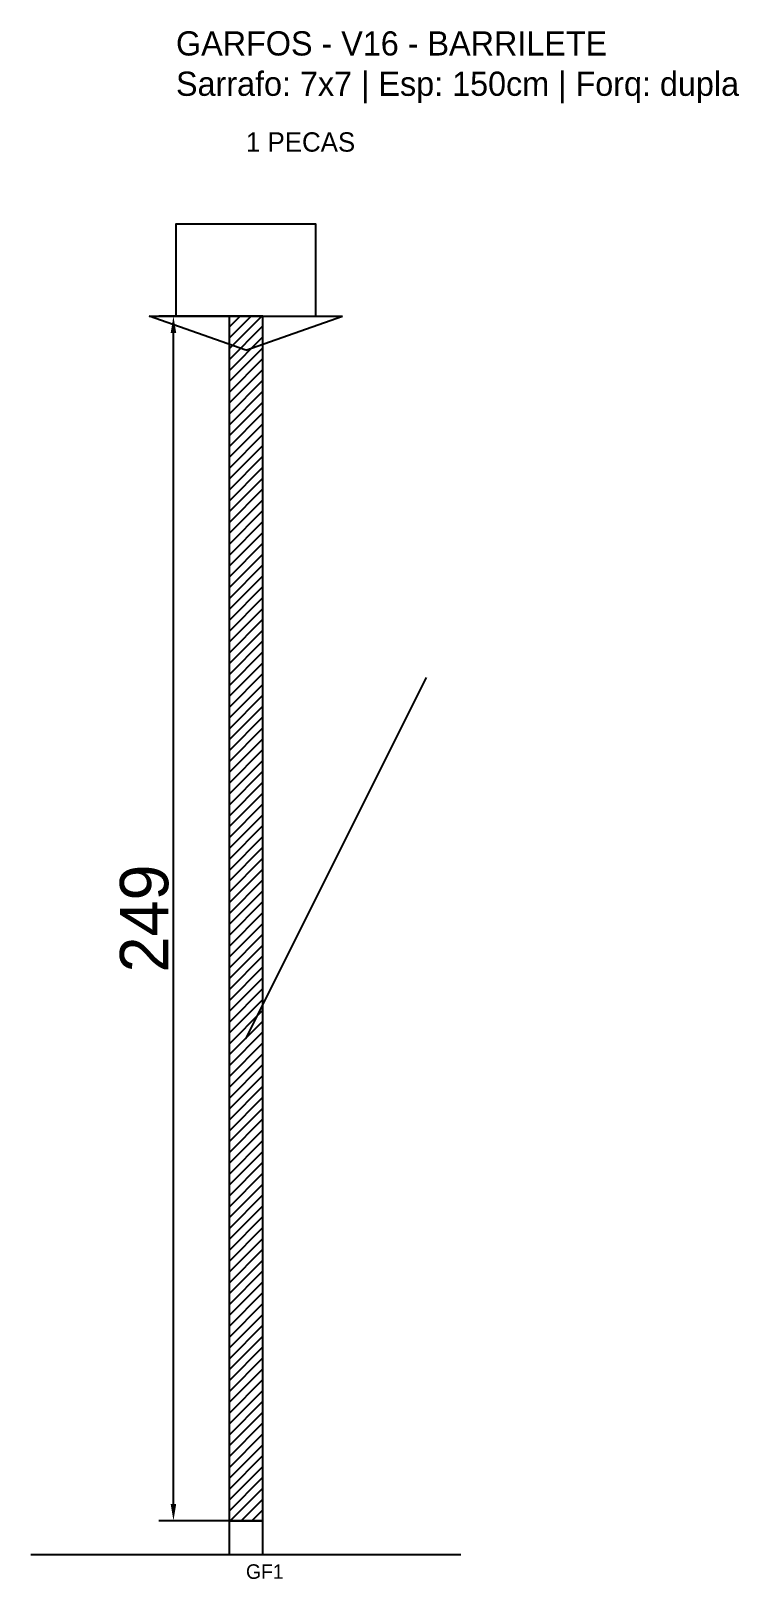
# Model space of a CAD drawing. Header units: metres. Extents: x -30 to 116, y -12 to 308.
import ezdxf

# ---------------------------------------------------------------- set-up
doc = ezdxf.new("R2010")
doc.units = ezdxf.units.M
for name, color, linetype in [('BARRA_ANCORAGEM', 1, 'Continuous'), ('COTA', 241, 'Continuous'), ('GARFOS OK', 3, 'Continuous'), ('NOME DA VIGA', 6, 'Continuous'), ('SARR_7x7', 40, 'Continuous'), ('VIGAS', 3, 'Continuous')]:
    doc.layers.add(name, color=color, linetype=linetype)
doc.dimstyles.new('EZ DXF', dxfattribs={"dimtxt": 10, "dimasz": 3.5, "dimexe": 3, "dimexo": 1.5, "dimgap": 1, "dimtad": 1, "dimdec": 1, "dimdsep": 46, "dimcen": 2.5, "dimazin": 3, "dimtfac": 1, "dimtmove": 0, "dimatfit": 3})

msp = doc.modelspace()

# ---------------------------------------------------------------- hatches: boundary and pattern name
at = {"layer": 'COTA'}
h = msp.add_hatch(dxfattribs=at)
h.set_pattern_fill('ANSI31', scale=0.5)
h.paths.add_polyline_path([(10.97, 0), (17.97, 0), (17.97, 249), (10.97, 249)])

# ---------------------------------------------------------------- linework, layer by layer
at = {"layer": 'BARRA_ANCORAGEM'}
msp.add_line((14.47, 99.6), (51.82, 174.3), dxfattribs=at)
at = {"layer": 'GARFOS OK'}
for p, q in [((14.47, 242), (-5.53, 249)), ((-5.53, 249), (34.47, 249)), ((14.47, 242), (34.47, 249))]:
    msp.add_line(p, q, dxfattribs=at)
at = {"layer": 'GARFOS OK', "linetype": 'CONTINUOUS'}
msp.add_line((-30, -7), (58.93, -7), dxfattribs=at)
at = {"layer": 'GARFOS OK'}
msp.add_lwpolyline([(10.97, 0), (17.97, 0), (17.97, 249), (10.97, 249), (10.97, 0)], dxfattribs=at)
at = {"layer": 'SARR_7x7'}
msp.add_lwpolyline([(10.97, -7), (17.97, -7), (17.97, 0), (10.97, 0), (10.97, -7)], dxfattribs=at)
at = {"layer": 'VIGAS'}
msp.add_lwpolyline([(0, 249), (28.93, 249), (28.93, 268), (0, 268), (0, 249)], dxfattribs=at)

# ---------------------------------------------------------------- texts
at = {"layer": 'NOME DA VIGA'}
for s, height, p in [('1 PECAS', 4, (14.47, 283)), ('GF1', 3, (14.47, -12))]:
    msp.add_text(s, height=height, dxfattribs=at).set_placement(p)
at = {"layer": 'NOME DA VIGA', "insert": (0, 293), "char_height": 5, "attachment_point": 7}
msp.add_mtext('GARFOS - V16 - BARRILETE\\PSarrafo: 7x7 | Esp: 150cm | Forq: dupla', dxfattribs=at)

# ---------------------------------------------------------------- dimensions: what is measured, and where the dimension line sits
at = {"layer": 'COTA'}
msp.add_linear_dim(base=(-0.53, 0), p1=(14.47, 0), p2=(14.47, 249), angle=90, dimstyle='EZ DXF', dxfattribs=at).render()

doc.saveas('drawing.dxf')
